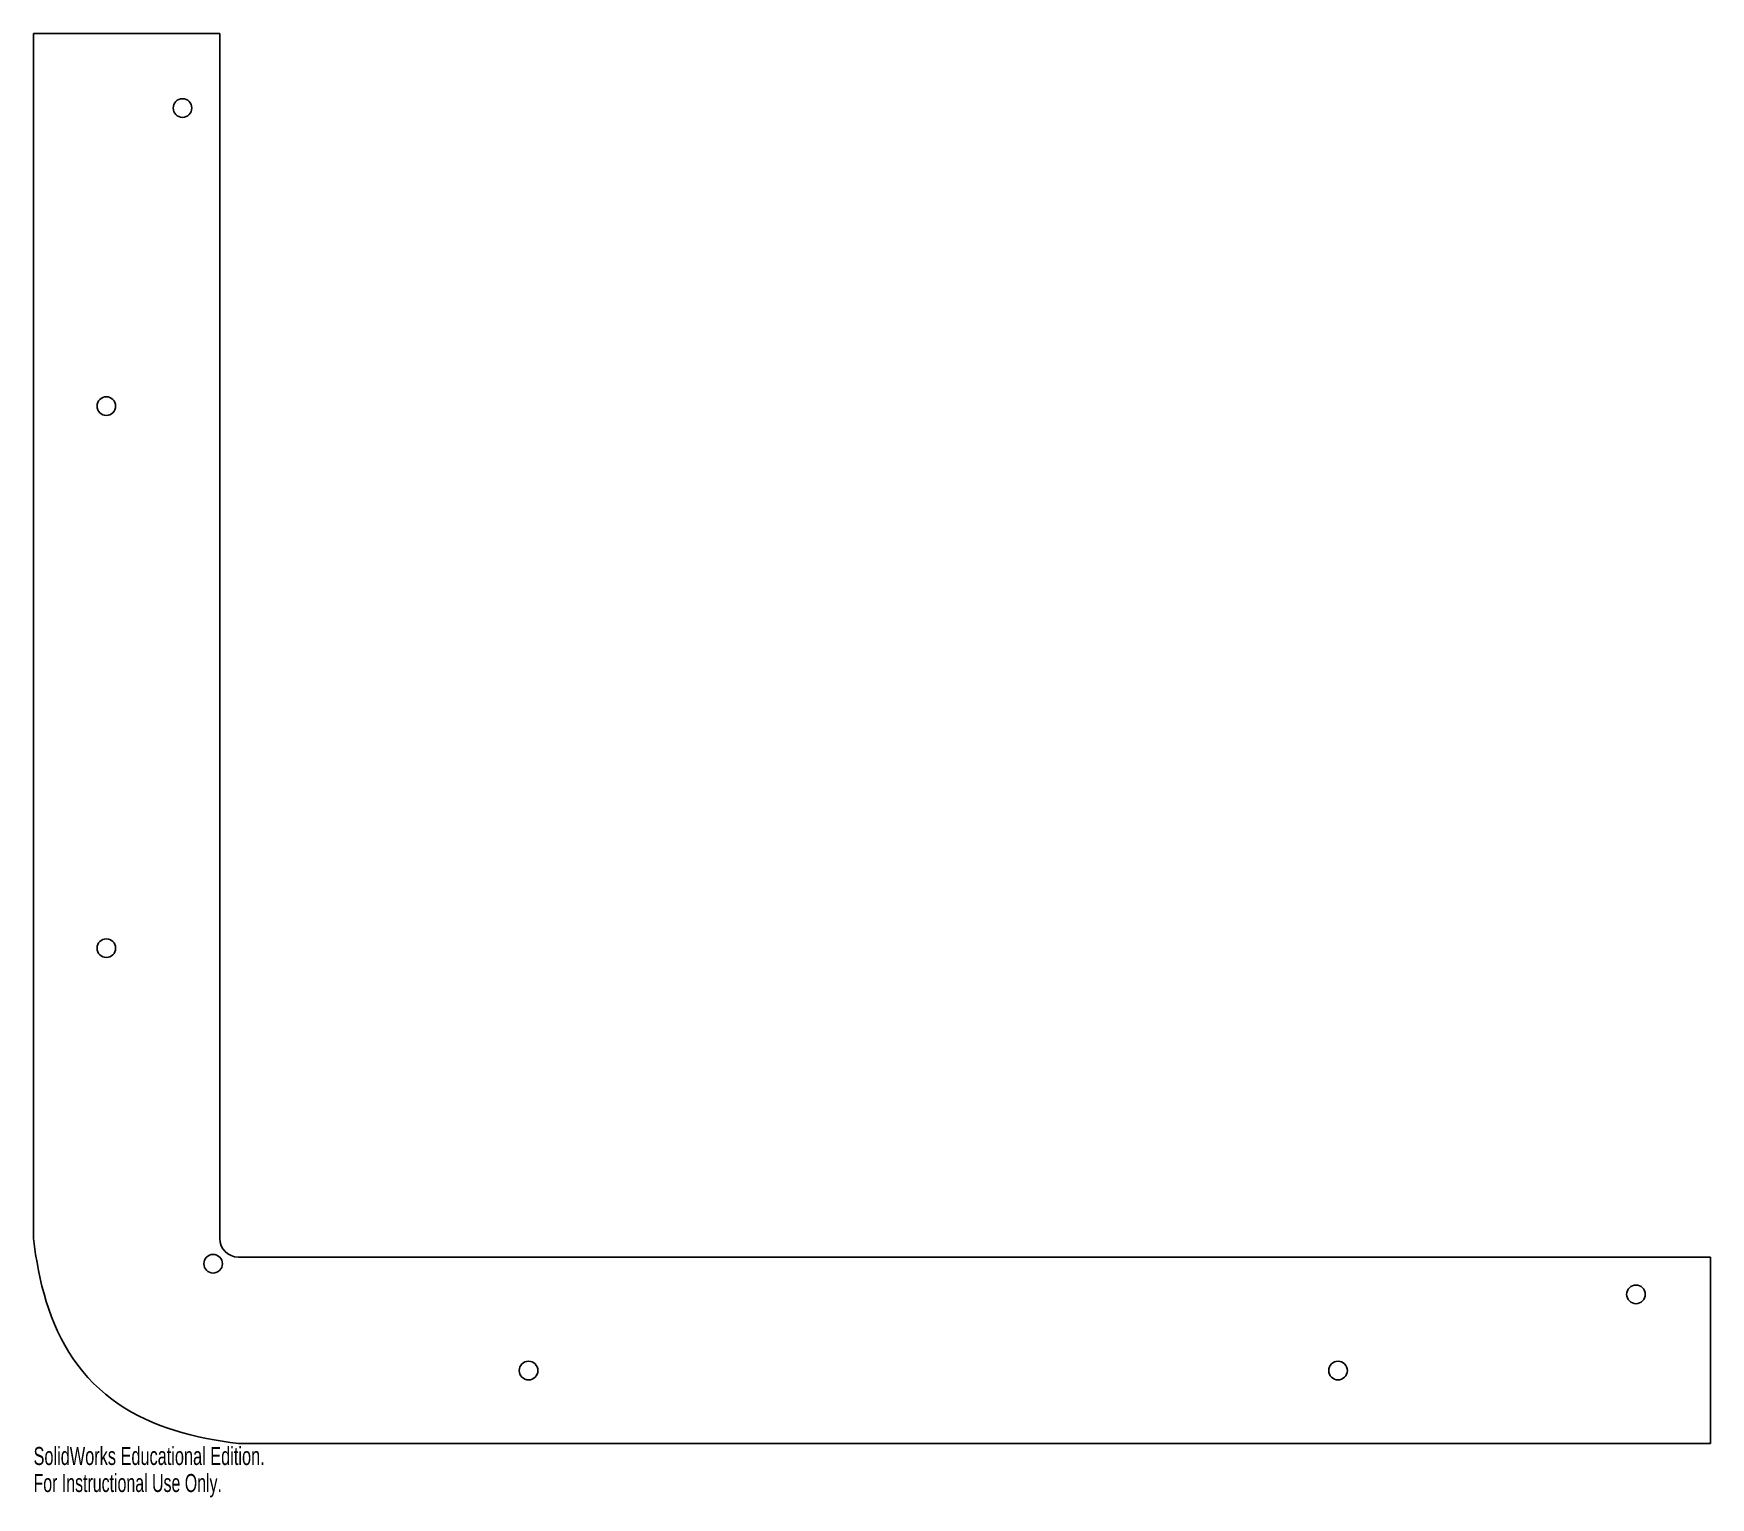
# Model space of a CAD drawing. Extents: x -32.5 to 12.5, y -28.5 to 10.8.
import ezdxf
from ezdxf.enums import TextEntityAlignment as Align

# ---------------------------------------------------------------- set-up
doc = ezdxf.new("R2010")
doc.units = 0
doc.layers.get('0').update_dxf_attribs({"linetype": 'CONTINUOUS'})

msp = doc.modelspace()

# ---------------------------------------------------------------- linework, layer by layer
at = {"color": 7, "linetype": 'CONTINUOUS'}
for p, q in [((-27.5, 10.84), (-32.5, 10.84)), ((-32.5, 10.84), (-32.5, -21.5)), ((-27.5, 10.84), (-27.5, -21.5)), ((-27, -22), (12.527, -22)), ((12.527, -22), (12.527, -27)), ((-27, -27), (12.527, -27))]:
    msp.add_line(p, q, dxfattribs=at)
msp.add_lwpolyline([(-32.5, -21.5), (-32.473, -21.716), (-32.443, -21.931), (-32.407, -22.146), (-32.368, -22.359), (-32.323, -22.571), (-32.274, -22.781), (-32.219, -22.989), (-32.158, -23.195), (-32.092, -23.398), (-32.019, -23.599), (-31.939, -23.796), (-31.853, -23.99), (-31.76, -24.181), (-31.66, -24.367), (-31.552, -24.55), (-31.436, -24.727), (-31.312, -24.901), (-31.18, -25.069), (-31.039, -25.232), (-30.889, -25.389), (-30.732, -25.539), (-30.569, -25.68), (-30.401, -25.812), (-30.227, -25.936), (-30.05, -26.052), (-29.867, -26.16), (-29.681, -26.26), (-29.49, -26.353), (-29.296, -26.439), (-29.099, -26.519), (-28.898, -26.592), (-28.695, -26.658), (-28.489, -26.719), (-28.281, -26.774), (-28.071, -26.823), (-27.859, -26.868), (-27.646, -26.907), (-27.431, -26.943), (-27.216, -26.973), (-27, -27)], dxfattribs=at)
for centre in [(-28.5, 8.84), (-30.545, 0.84), (-30.545, -13.708), (-27.678, -22.178), (10.527, -23), (-19.208, -25.045), (2.527, -25.045)]:
    msp.add_circle(centre, 0.25, dxfattribs=at)
msp.add_arc((-27, -21.5), 0.5, 180, 270, dxfattribs=at)

# ---------------------------------------------------------------- texts
for s, width, p in [('SolidWorks Educational Edition.', 0.677419, (-32.5, -27.725)), ('For Instructional Use Only.', 0.661111, (-32.5, -28.45))]:
    msp.add_text(s, height=0.48336, dxfattribs=dict(at, width=width)).set_placement(p, align=Align.BOTTOM_LEFT)

doc.saveas('drawing.dxf')
